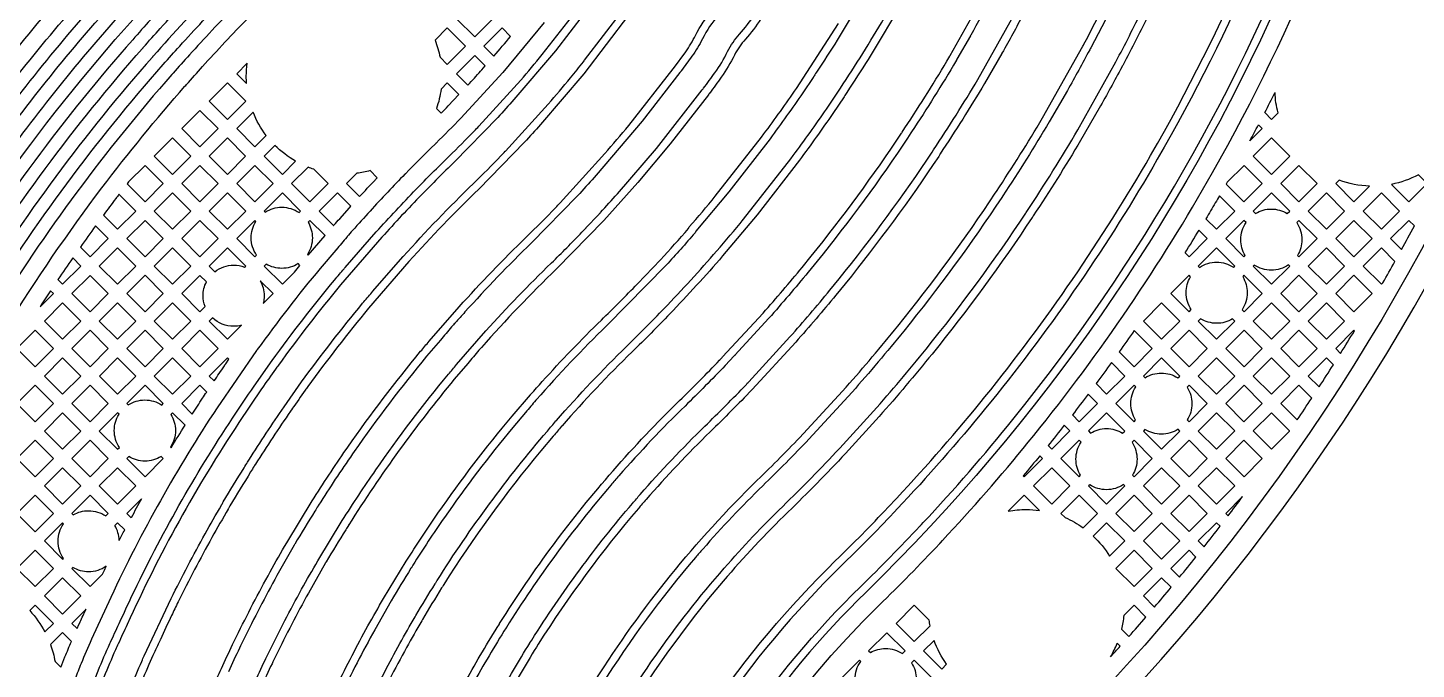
# Model space of a CAD drawing. Extents: x 726 to 3150, y -650 to 148.
# Drawn here: x 2604.21 to 2612.29, y -546.3 to -542.57 of the extents above; entities that cross this region are included whole.
import ezdxf

# ---------------------------------------------------------------- set-up
doc = ezdxf.new("R2010")
doc.units = 0
doc.layers.add('bak_bak_btr2-bcq2792', color=8, linetype='Continuous')
doc.layers.add('bak_outline', color=12, linetype='Continuous')

msp = doc.modelspace()

# ---------------------------------------------------------------- linework, layer by layer
at = {"layer": 'bak_bak_btr2-bcq2792'}
for p, q in [((2605.4909, -542.7759), (2605.4303, -542.8366)), ((2605.4303, -542.8366), (2605.4875, -542.8938)), ((2605.5258, -543.0606), (2605.4302, -543.1562)), ((2612.1438, -543.7957), (2612.2072, -543.8591)), ((2611.8241, -544.4349), (2611.8524, -544.4632)), ((2611.6642, -544.5948), (2611.7277, -544.6583)), ((2605.1104, -544.7547), (2605.1715, -544.8158)), ((2611.5043, -544.7547), (2611.6, -544.8503)), ((2605.045, -545.0088), (2605.0484, -545.0122)), ((2604.8762, -545.3086), (2604.7907, -545.3941)), ((2611.2829, -545.2958), (2611.1847, -545.3941)), ((2604.7907, -545.3941), (2604.8159, -545.4193)), ((2604.5534, -545.951), (2604.4711, -546.0333)), ((2604.4711, -546.0333), (2604.5012, -546.0634)), ((2609.4876, -546.1321), (2609.4263, -546.1933))]:
    msp.add_line(p, q, dxfattribs=at)
for points in [[(2598.0005, -555.3814), (2598.0005, -549.881, -0.196002), (2602.2464, -539.4663, 0.196006), (2603.017, -537.5762), (2603.017, -506.9827, -0.414216), (2603.8135, -506.1862), (2615.4135, -506.1862, -0.414216), (2616.21, -506.9827), (2616.21, -537.991, -0.202307), (2611.7084, -548.6611, 0.202311), (2611.1935, -549.8813), (2611.1935, -555.3811, 0.202315), (2611.7084, -556.6014, -0.202307), (2616.21, -567.2714), (2616.21, -588.8027, -0.414217), (2615.4135, -589.5993), (2603.8135, -589.5993, -0.414217), (2603.017, -588.8027), (2603.017, -567.6862, 0.196007), (2602.2464, -565.7962, -0.196002)], [(2606.5842, -542.6416, -0.04575), (2606.6136, -542.7412), (2606.655, -542.7827), (2606.7612, -542.6766), (2606.6552, -542.5706)], [(2606.8689, -542.6766), (2606.9267, -542.7343, 0.005072), (2607.0239, -542.6198), (2606.9748, -542.5707)], [(2606.7089, -542.8366), (2606.7756, -542.9032, 0.00373), (2606.8495, -542.8216, -0.024079), (2606.8529, -542.8181, -0.023419), (2606.8558, -542.8145), (2606.8765, -542.7919), (2606.815, -542.7305)], [(2606.5923, -543.0395), (2606.6197, -543.0669, 0.002039), (2606.6611, -543.0244), (2606.7231, -542.9585), (2606.655, -542.8905), (2606.6194, -542.9261, -0.051351)], [(2605.59, -543.3161), (2605.696, -543.4221), (2605.7726, -543.3455, -0.066735), (2605.6524, -543.2536)], [(2605.7499, -543.476), (2605.8558, -543.5819), (2605.9618, -543.4759), (2605.8783, -543.3924, -0.01547), (2605.8454, -543.3805)], [(2606.0696, -543.4759), (2606.1453, -543.5516, -0.00361), (2606.2351, -543.4552), (2606.2353, -543.455, -0.000629), (2606.2477, -543.4419), (2606.2059, -543.4002, -0.034133), (2606.1299, -543.4156)], [(2612.1483, -543.4802), (2612.2499, -543.5818), (2612.3558, -543.4759), (2612.305, -543.4251, -0.073373)], [(2604.6545, -543.6592), (2604.737, -543.7417), (2604.8428, -543.6358), (2604.7452, -543.5382, 0.000815), (2604.727, -543.5621), (2604.7268, -543.5624, 0.002961)], [(2605.59, -543.6358), (2605.596, -543.6417, -0.144318), (2605.6924, -543.6133, -0.151778), (2605.7931, -543.6446), (2605.8019, -543.6358), (2605.696, -543.5298)], [(2605.9097, -543.6358), (2605.9942, -543.7203, -0.012545), (2605.9957, -543.7185, -0.008458), (2606.0298, -543.6799), (2606.0859, -543.617), (2606.0862, -543.6167), (2606.094, -543.608), (2606.0157, -543.5298)], [(2611.3445, -543.6358), (2611.3579, -543.6492, -0.136214), (2611.4495, -543.6237, -0.138166), (2611.5423, -543.6499), (2611.5565, -543.6357), (2611.4505, -543.5297)], [(2604.5204, -543.8451), (2604.577, -543.9017), (2604.6831, -543.7956), (2604.6089, -543.7214, 0.00372)], [(2605.4302, -543.7956), (2605.5362, -543.9016), (2605.5459, -543.8919, -0.151777), (2605.5146, -543.7911, -0.142395), (2605.5423, -543.6958), (2605.5362, -543.6897)], [(2605.8417, -543.8876), (2605.8468, -543.8927), (2605.9446, -543.7785), (2605.8558, -543.6897), (2605.8452, -543.7003, -0.134899), (2605.8702, -543.7911, -0.144399)], [(2611.1847, -543.7956), (2611.2906, -543.9016), (2611.2979, -543.8943, -0.138186), (2611.2717, -543.8015, -0.150472), (2611.3025, -543.7015), (2611.2906, -543.6896)], [(2611.5973, -543.7027, -0.148525), (2611.6273, -543.8015, -0.136224), (2611.6019, -543.8932), (2611.6103, -543.9016), (2611.7163, -543.7956), (2611.6104, -543.6896)], [(2605.2703, -543.9555), (2605.3028, -543.988, -0.167762), (2605.4125, -543.9501, -0.091517), (2605.4759, -543.9618), (2605.4823, -543.9555), (2605.3764, -543.8495)], [(2611.0249, -543.9554), (2611.0326, -543.9631, -0.149154), (2611.1318, -543.9328, -0.147159), (2611.2299, -543.9623), (2611.2368, -543.9555), (2611.1308, -543.8495)], [(2611.984, -543.9555), (2612.0899, -544.0613), (2612.0984, -544.0528, 0.002889), (2612.1688, -543.9285), (2612.0899, -543.8496)], [(2604.3901, -544.0344), (2604.4172, -544.0615), (2604.5231, -543.9556), (2604.476, -543.9085, 0.003726)], [(2605.5901, -543.9555), (2605.6959, -544.0613), (2605.7665, -543.9908, -0.001418), (2605.7982, -543.9518), (2605.7876, -543.9412, -0.1423), (2605.6924, -543.9689, -0.134898), (2605.6015, -543.944)], [(2611.3445, -543.9555), (2611.4505, -544.0614), (2611.5564, -543.9555), (2611.5495, -543.9485, -0.150461), (2611.4495, -543.9793, -0.148507), (2611.3507, -543.9493)], [(2605.1106, -544.1153), (2605.2165, -544.2212), (2605.2464, -544.1914, -0.091515), (2605.2347, -544.1279, -0.118594), (2605.2541, -544.0471), (2605.2165, -544.0094)], [(2610.865, -544.1153), (2610.9709, -544.2213), (2610.9835, -544.2087, -0.147172), (2610.954, -544.1106, -0.137542), (2610.9799, -544.0182), (2610.971, -544.0093)], [(2611.2793, -544.2099), (2611.2907, -544.2212), (2611.3966, -544.1153), (2611.2906, -544.0093), (2611.283, -544.017, -0.139535), (2611.3096, -544.1106, -0.149148)], [(2611.0248, -544.2752), (2611.1308, -544.3811), (2611.2368, -544.2751), (2611.2242, -544.2625, -0.137539), (2611.1318, -544.2884, -0.139518), (2611.0382, -544.2618)], [(2610.5645, -544.4541), (2610.6513, -544.541), (2610.7573, -544.435), (2610.6519, -544.3296, -0.003367)], [(2605.2703, -544.5948), (2605.2988, -544.6233, -0.002896), (2605.3583, -544.5364, -0.01281), (2605.3597, -544.5344, -0.044037), (2605.3644, -544.5269, -0.01956), (2605.3665, -544.5237), (2605.3849, -544.4974), (2605.3763, -544.4888)], [(2610.4298, -544.6393), (2610.4914, -544.7009), (2610.5974, -544.5948), (2610.5195, -544.5169, -0.003356)], [(2610.7052, -544.5948), (2610.7151, -544.6048, -0.141248), (2610.8097, -544.5775, -0.144147), (2610.906, -544.6059), (2610.9171, -544.5948), (2610.8112, -544.4889)], [(2604.7908, -544.7547), (2604.799, -544.7629, -0.144943), (2604.8958, -544.7342, -0.146866), (2604.9937, -544.7636), (2605.0026, -544.7547), (2604.8967, -544.6488)], [(2610.292, -544.821), (2610.3316, -544.8606), (2610.4375, -544.7547), (2610.3837, -544.7009, -0.003342)], [(2610.5453, -544.7547), (2610.6512, -544.8607), (2610.6603, -544.8516, -0.144141), (2610.6319, -544.7553, -0.145458), (2610.6608, -544.6582), (2610.6513, -544.6487)], [(2610.9598, -544.6599, -0.142558), (2610.9875, -544.7553, -0.14124), (2610.9603, -544.8499), (2610.971, -544.8607), (2611.0769, -544.7547), (2610.971, -544.6487)], [(2604.6309, -544.9146), (2604.7369, -545.0205), (2604.7474, -545.0099, -0.14688), (2604.718, -544.912, -0.141772), (2604.7455, -544.8171), (2604.737, -544.8085)], [(2610.3855, -544.9145), (2610.3976, -544.9266, -0.138602), (2610.4907, -544.9003, -0.140192), (2610.5847, -544.9272), (2610.5973, -544.9146), (2610.4914, -544.8086)], [(2610.1508, -544.9996), (2610.1718, -545.0205), (2610.2778, -544.9145), (2610.2448, -544.8815, -0.003338)], [(2610.7051, -544.9146), (2610.8111, -545.0206), (2610.9171, -544.9146), (2610.9068, -544.9042, -0.145469), (2610.8097, -544.9331, -0.142567), (2610.7143, -544.9053)], [(2610.2256, -545.0744), (2610.3316, -545.1803), (2610.3398, -545.1721, -0.140182), (2610.3129, -545.0781, -0.148097), (2610.3428, -544.9795), (2610.3316, -544.9684)], [(2610.6392, -544.9804, -0.14652), (2610.6685, -545.0781, -0.138593), (2610.6422, -545.1712), (2610.6513, -545.1803), (2610.7572, -545.0744), (2610.6512, -544.9684)], [(2604.7908, -545.0744), (2604.8967, -545.1803), (2605.0027, -545.0743), (2604.9908, -545.0624, -0.14177), (2604.8958, -545.0898, -0.139815), (2604.8021, -545.0631)], [(2610.0065, -545.1748), (2610.012, -545.1803), (2610.1179, -545.0744), (2610.1025, -545.059, -0.003327)], [(2610.3854, -545.2342), (2610.4915, -545.3402), (2610.5975, -545.2342), (2610.5893, -545.2261, -0.1481), (2610.4907, -545.2559, -0.146519), (2610.393, -545.2267)], [(2604.471, -545.3941), (2604.479, -545.4021, -0.132945), (2604.5687, -545.3779, -0.150204), (2604.6685, -545.4085), (2604.683, -545.3941), (2604.577, -545.2882)], [(2610.2257, -545.394), (2610.2498, -545.4181, -0.052928), (2610.3544, -545.4773), (2610.4376, -545.3941), (2610.3316, -545.2881)], [(2604.3112, -545.5539), (2604.4172, -545.6599), (2604.4216, -545.6555, -0.150203), (2604.3909, -545.5557, -0.153691), (2604.4229, -545.4538), (2604.4172, -545.448)], [(2610.4136, -545.5259, -0.066421), (2610.5086, -545.6426), (2610.5973, -545.5539), (2610.4915, -545.448)], [(2611.0249, -545.5539), (2611.0587, -545.5876, 0.00305), (2611.1516, -545.4688), (2611.1308, -545.448)], [(2610.865, -545.7138), (2610.9158, -545.7646, 0.003047), (2611.0109, -545.6476), (2610.971, -545.6078)], [(2604.4711, -545.7138), (2604.5769, -545.8197), (2604.649, -545.7476, -0.001521), (2604.6711, -545.702), (2604.6705, -545.7014, -0.153618), (2604.5687, -545.7335, -0.136486), (2604.4769, -545.7079)], [(2610.7052, -545.8735), (2610.7701, -545.9384, 0.003038), (2610.867, -545.8235), (2610.8111, -545.7676)], [(2604.2256, -545.9593, -0.066966), (2604.3142, -546.0824), (2604.3633, -546.0333), (2604.2574, -545.9274)], [(2609.2666, -546.0335), (2609.3725, -546.1394), (2609.4645, -546.0474, -0.014884), (2609.4592, -546.0141), (2609.3726, -545.9275)], [(2610.5786, -546.0667), (2610.6214, -546.1095, 0.003038), (2610.7203, -545.9964), (2610.6513, -545.9274), (2610.5908, -545.9879, -0.03508)], [(2609.1068, -546.1933), (2609.1168, -546.2033, -0.131699), (2609.2057, -546.1795, -0.146259), (2609.3033, -546.2086), (2609.3186, -546.1933), (2609.2127, -546.0874)], [(2608.9469, -546.3532), (2609.0528, -546.4591), (2609.0571, -546.4548, -0.146257), (2609.0279, -546.3573, -0.154923), (2609.0605, -546.2547), (2609.0529, -546.2472)], [(2609.3565, -546.2631, -0.140451), (2609.3835, -546.3573, -0.131712), (2609.3597, -546.4462), (2609.3726, -546.4591), (2609.4785, -546.3532), (2609.3725, -546.2472)]]:
    msp.add_lwpolyline(points, format="xyb", close=True, dxfattribs=at)
for points in [[(2615.8427, -567.1464, 0.033094), (2615.7156, -565.2295, -0.14432), (2615.702, -565.1299, 0.021032), (2615.4817, -563.9282, -0.235174), (2615.4457, -563.7739, 0.030981), (2614.9206, -562.0535, -0.327235), (2614.8455, -561.8572, 0.032461), (2614.047, -560.1502, -0.402734), (2613.9265, -559.9352, 0.026194), (2613.1033, -558.656, -0.462809), (2612.9428, -558.4375, 0.021469), (2612.1531, -557.4724, -0.512225), (2611.9588, -557.259, 0.004676), (2611.7724, -557.0621), (2611.763, -557.0522, 0.007213), (2611.4676, -556.7553), (2611.4419, -556.7301, -0.047495), (2611.1901, -556.429, -0.458967), (2611.0521, -556.1974, -0.11836), (2610.8262, -555.2572), (2610.8262, -549.7573, -0.202298), (2611.4521, -548.274, 0.202302), (2615.8427, -537.8673), (2615.8427, -506.8558, -0.1755)], [(2615.7152, -506.9593), (2615.7152, -537.8668, -0.202308), (2611.3632, -548.1825, 0.202304), (2610.6987, -549.7571), (2610.6987, -555.2569, 0.118898), (2610.9405, -556.2592, 0.264777), (2611.0825, -556.4975, 0.049743), (2611.3632, -556.8315, -0.012228), (2611.8554, -557.3349, 0.308379), (2612.0678, -557.5683, -0.021115), (2612.8374, -558.5094, 0.268033), (2613.0033, -558.7352, -0.026221), (2613.8194, -560.005, 0.214143), (2613.9316, -560.2051, -0.03315), (2614.7383, -561.9336, 0.130853), (2614.7899, -562.0682, -0.090345), (2615.7152, -567.1469)], [(2613.8483, -509.4412), (2613.8483, -537.8671, -0.202318), (2610.0598, -546.8455, 0.20223), (2608.8318, -549.7566), (2608.8318, -555.2574, 0.202295), (2610.0606, -558.1693, -0.202293), (2613.8483, -567.1469)], [(2613.9758, -567.1469, 0.202298), (2610.1493, -558.0779, -0.202305), (2608.9593, -555.2572), (2608.9593, -549.7568, -0.202305), (2610.1493, -546.9361, 0.202298), (2613.9758, -537.8671), (2613.9758, -509.682, -0.126413)], [(2611.8111, -510.1323), (2611.8111, -537.8661, -0.007363), (2611.806, -538.1749), (2611.7971, -538.3975, -0.009104), (2611.7707, -538.7785), (2611.7691, -538.7976, -0.027064), (2611.6078, -539.9215, -0.034325), (2611.607, -539.9244, -0.017038), (2611.4428, -540.6203, -0.017173), (2611.2301, -541.3089), (2611.1948, -541.4085, -0.027873), (2610.7395, -542.4855, -0.008118), (2610.5848, -542.7889, 0.0064), (2610.5799, -542.7979, -0.006535), (2610.4481, -543.0381), (2610.34, -543.2247, -0.01235), (2610.0645, -543.6636, 0.002891), (2610.0583, -543.673, -0.023469), (2609.4757, -544.4669, -0.011333), (2609.1684, -544.8299), (2608.9717, -545.0458, -0.011348), (2608.638, -545.3855, 0.02257), (2608.2613, -545.7871, 0.175154), (2606.7946, -549.6681)], [(2607.5165, -546.3656, -0.059093), (2608.459, -545.2012, 0.009205), (2608.7242, -544.9336, -0.054205), (2608.7271, -544.9298), (2608.9765, -544.6588, 0.011316), (2609.276, -544.3054, 0.023429), (2609.8432, -543.5321), (2609.8499, -543.5218, 0.012355), (2610.1191, -543.0936), (2610.3532, -542.6769, -0.005214), (2610.3597, -542.6651, 0.035891), (2610.9528, -541.3221), (2610.9875, -541.2241, 0.034241), (2611.3551, -539.8725, -0.011972), (2611.3575, -539.8617, 0.02728), (2611.5148, -538.7564, 0.009128), (2611.5406, -538.3837), (2611.5492, -538.1666, 0.007354), (2611.5543, -537.8658), (2611.5568, -510.112, -0.19897)], [(2607.5175, -546.7805, -0.053241), (2608.2672, -545.7116, -0.020092), (2608.6068, -545.3531, 0.011279), (2608.9371, -545.0169, -0.033861), (2608.939, -545.0146), (2609.1348, -544.8001, 0.011337), (2609.4408, -544.4385, 0.023464), (2610.0208, -543.6482, -0.002781), (2610.0269, -543.6387, 0.013441), (2610.3245, -543.1624), (2610.5456, -542.7668, 0.008093), (2610.6991, -542.4657, 0.027871), (2611.1524, -541.3934), (2611.1875, -541.2941, 0.017176), (2611.3994, -540.6084, 0.0171), (2611.5634, -539.9129, -0.034073), (2611.5642, -539.9101, 0.027), (2611.7243, -538.7936), (2611.7258, -538.7746, 0.009105), (2611.7522, -538.3952), (2611.7611, -538.1735, 0.007363), (2611.7661, -537.866), (2611.7661, -510.1323, -0.198595)], [(2611.6018, -510.112), (2611.5993, -537.8659, -0.007354), (2611.5942, -538.168), (2611.5856, -538.3864, -0.009119), (2611.5596, -538.7603), (2611.5578, -538.7799, -0.026813), (2611.4015, -539.8709, -0.015449), (2611.4012, -539.8721, 0.012754), (2611.3992, -539.8814, -0.034239), (2611.03, -541.2389), (2610.9951, -541.3372, -0.035908), (2610.3991, -542.6867, 0.005344), (2610.3929, -542.6981, -0.006547), (2610.2634, -542.9338), (2610.1577, -543.1166, -0.012354), (2609.8875, -543.5467), (2609.8808, -543.557, -0.023435), (2609.3108, -544.3338, -0.011312), (2609.0102, -544.6887), (2608.7597, -544.9616, -0.009311), (2608.4903, -545.2335, 0.02009), (2608.1416, -545.6018, 0.003802), (2608.1003, -545.6494, 0.036457), (2607.5546, -546.3896, 0.060186)], [(2612.2066, -567.1474, 0.202305), (2608.9144, -559.3454, -0.20227), (2607.1901, -555.2577), (2607.1901, -549.7561, -0.202271), (2608.9144, -545.6686, 0.00997), (2609.2194, -545.3596), (2609.2712, -545.3044, 0.01792), (2609.7836, -544.7158, 0.039144), (2610.7474, -543.3119, 0.118808), (2612.1924, -538.4164, 0.0126), (2612.2068, -537.8678), (2612.2068, -510.163, -0.359384)], [(2612.2518, -510.163), (2612.2518, -537.8679, -0.012599), (2612.2373, -538.4186, -0.118807), (2610.7864, -543.3344, -0.039149), (2609.8184, -544.7442, -0.017915), (2609.3041, -545.3351), (2609.252, -545.3905, -0.009972), (2608.9458, -545.7008, 0.202267), (2607.2351, -549.7561), (2607.2351, -555.2577, 0.202281), (2608.946, -559.3134, -0.009045), (2609.2244, -559.5941, -0.033479), (2610.1616, -560.7176, -0.158409), (2612.2516, -567.1474)], [(2612.4159, -567.1474, 0.202305), (2609.0607, -559.1953, -0.202285), (2607.3994, -555.2574), (2607.3994, -549.7563, -0.202284), (2609.0607, -545.8187, 0.011048), (2609.4042, -545.4688, -0.043773), (2609.4071, -545.4662, -0.031626), (2609.4089, -545.4641, 0.011332), (2609.4145, -545.4581), (2609.4242, -545.4476, 0.017931), (2609.9466, -544.8471, 0.159449), (2612.4032, -538.3936), (2612.407, -538.3096, 0.009958), (2612.4161, -537.8678), (2612.4161, -510.1684, -0.358834)], [(2612.4611, -510.1684), (2612.4611, -537.8679, -0.009958), (2612.452, -538.3115, -0.191949), (2609.0919, -545.8511, 0.202271), (2607.4444, -549.7563), (2607.4444, -555.2574, 0.202287), (2609.0921, -559.1631, -0.00905), (2609.3758, -559.4496, -0.031945), (2610.2908, -560.5393, -0.159979), (2612.4609, -567.1474)], [(2603.0263, -546.6293), (2603.1376, -546.2974, -0.005497), (2603.2161, -546.0837, -0.00634), (2603.3124, -545.8394, -0.01078), (2603.4903, -545.4293, -0.042834), (2603.4945, -545.4218, -0.011529), (2603.4954, -545.4199, -0.028586), (2604.0516, -544.3736), (2604.0918, -544.3099, -0.023656), (2604.6461, -543.5008, -0.018406), (2605.1291, -542.9098, 0.007195), (2605.1373, -542.9004, -0.0034), (2605.2306, -542.7956, -0.009294), (2605.4948, -542.5151, 0.060389), (2606.5544, -541.1308, -0.016896), (2606.5562, -541.128, -0.01349), (2606.5574, -541.1258), (2606.6134, -541.0287, 0.015463), (2606.8226, -540.6323, 0.100529), (2607.5489, -537.8391, 0.014684), (2607.5588, -537.4639), (2607.5568, -510.396)], [(2602.7747, -546.3346, -0.002847), (2602.826, -546.187, -0.022916), (2603.1955, -545.2788, -0.028565), (2603.7698, -544.2003), (2603.8109, -544.1345, -0.042094), (2604.8822, -542.6895, -0.020541), (2604.8843, -542.6873, -0.027207), (2604.8868, -542.6841, -0.003478), (2604.9856, -542.5736, -0.009302), (2605.2583, -542.2838, 0.064467), (2606.3257, -540.8655, 0.116184), (2607.2187, -537.8209, 0.014721), (2607.2283, -537.4642), (2607.2283, -510.4884, 0.051196)], [(2607.3045, -510.4884), (2607.3045, -537.4797, -0.014083), (2607.2948, -537.8252, -0.181943), (2605.3127, -542.3372, 0.012759), (2604.944, -542.7345, -0.020529), (2604.9419, -542.7367, -0.027072), (2604.9394, -542.7398, 0.042094), (2603.8757, -544.1746), (2603.8348, -544.2401, 0.051513), (2602.8977, -546.2128, 0.002846), (2602.8467, -546.3594, 0.003436)], [(2602.8505, -546.5939), (2602.9697, -546.2381, -0.022876), (2603.3332, -545.3444, -0.033924), (2603.3356, -545.3399, -0.028468), (2603.8997, -544.2803), (2603.9405, -544.2151, -0.042319), (2605.0029, -542.7835, -0.003424), (2605.0985, -542.6761, -0.009301), (2605.3674, -542.3906, 0.060421), (2606.4014, -541.0395), (2606.4583, -540.9407, 0.015462), (2606.6625, -540.5542, 0.100549), (2607.3711, -537.829, 0.014695), (2607.3807, -537.464), (2607.3807, -510.4885, 0.051225)], [(2607.4569, -510.4885), (2607.4569, -537.4836, -0.013918), (2607.4472, -537.8336, -0.181945), (2605.4219, -542.4439, 0.009302), (2605.1549, -542.7274, 0.003415), (2605.0602, -542.8337, -0.007873), (2605.0532, -542.8415, 0.042075), (2604.0053, -544.2552), (2603.9648, -544.3199, 0.02859), (2603.4026, -545.3765, -0.033782), (2603.4002, -545.381, 0.02276), (2603.0414, -546.2639, 0.00283), (2602.9914, -546.4081, 0.003436)], [(2602.5836, -546.4268, -0.115851), (2605.1491, -542.1771, 0.064477), (2606.1933, -540.7899, 0.128813), (2607.0759, -537.4758), (2607.0759, -510.5524, 0.153996)], [(2607.1521, -510.5524), (2607.1521, -537.4758, -0.014254), (2607.1424, -537.8168, -0.181951), (2605.2035, -542.2305, 0.009305), (2604.9289, -542.5226, 0.003637), (2604.8249, -542.639, 0.042088), (2603.7459, -544.0941), (2603.7049, -544.1605, 0.058609), (2602.6561, -546.4502)], [(2612.5687, -567.1474, 0.159973), (2610.3779, -560.4755, 0.033004), (2609.4212, -559.3408, 0.006978), (2609.2004, -559.1179, -0.016435), (2609.1982, -559.1156, -0.011148), (2609.1967, -559.1142, -0.20427), (2607.5522, -555.2574), (2607.5522, -549.7563, -0.202302), (2609.1677, -545.9279, 0.011131), (2609.5187, -545.5707, -0.020546), (2609.5216, -545.5678, -0.025482), (2609.5249, -545.564), (2609.5361, -545.5522, 0.016881), (2610.0358, -544.98), (2610.0672, -544.9414, 0.041159), (2611.1077, -543.412, 0.1296), (2612.5692, -537.863), (2612.5692, -510.7682, -0.191832)], [(2602.4382, -546.3801, -0.013503), (2602.6361, -545.8197, -0.002813), (2602.6439, -545.7995, -0.015858), (2602.9159, -545.1567, -0.021643), (2602.9173, -545.1538, -0.010515), (2603.1196, -544.7377, -0.018136), (2603.5097, -544.0413, -0.017221), (2603.9258, -543.4078, -0.026656), (2604.6534, -542.4878, -0.003631), (2604.7594, -542.3691, -0.009312), (2605.0399, -542.0704, 0.060389), (2606.0067, -540.8077), (2606.0606, -540.7146, 0.129218), (2606.9235, -537.4647), (2606.9235, -510.8522, 0.198756)], [(2606.9997, -510.8522), (2606.9997, -537.4719, -0.014443), (2606.99, -537.8086, -0.181952), (2605.0943, -542.1238, 0.009313), (2604.8157, -542.4204, 0.00363), (2604.7104, -542.5383, 0.027693), (2603.9618, -543.4889, 0.014371), (2603.6162, -544.0134), (2603.5748, -544.0809, 0.018141), (2603.1873, -544.7727, 0.010491), (2602.9868, -545.185, -0.021899), (2602.9854, -545.1879, 0.029872), (2602.5107, -546.4035, -0.024884)], [(2606.6693, -510.9151), (2606.6693, -537.4645, -0.013224), (2606.6614, -537.7553, -0.01062), (2606.6426, -538.0246, -0.023533), (2606.5606, -538.6171, -0.148128), (2604.8575, -541.8927, 0.012917), (2604.4625, -542.3197, 0.026571), (2603.7203, -543.2577, 0.003501), (2603.6909, -543.2994, 0.010355), (2603.431, -543.6865, 0.003121), (2603.3848, -543.7594, 0.022047), (2602.893, -544.6217, 0.01044), (2602.6873, -545.0444, 0.021109), (2602.6825, -545.055, 0.015702), (2602.4071, -545.7063, 0.002674), (2602.3985, -545.7279), (2602.3983, -545.7289, 0.003262), (2602.3469, -545.8658, 0.010191), (2602.1968, -546.2994, 0.00754), (2602.1928, -546.3118)], [(2602.2936, -546.3314, -0.010211), (2602.4426, -545.9009, -0.003269), (2602.4936, -545.765, -0.002727), (2602.502, -545.744, -0.015812), (2602.7768, -545.0942, -0.035272), (2602.7788, -545.0893, -0.003375), (2602.7805, -545.0859, -0.010411), (2602.9839, -544.6683, -0.018146), (2603.3794, -543.9618), (2603.517, -543.7413, -0.010357), (2603.7746, -543.3576, -0.003532), (2603.8035, -543.3167, -0.026579), (2604.5391, -542.3869, -0.003629), (2604.6465, -542.2665, -0.009303), (2604.9306, -541.9639, 0.022082), (2605.3103, -541.5392, 0.125692), (2606.6608, -538.6357, 0.02354), (2606.7441, -538.0335, 0.009236), (2606.7615, -537.7957), (2606.7711, -537.4645), (2606.7711, -510.9151, 0.198834)], [(2606.8473, -510.9151), (2606.8468, -537.5366, -0.010052), (2606.8394, -537.7647), (2606.82, -538.0407, -0.023531), (2606.7357, -538.6498, -0.148135), (2604.9849, -542.0173, 0.009302), (2604.7029, -542.3178, 0.003628), (2604.5962, -542.4373, 0.027704), (2603.8369, -543.4015, 0.010363), (2603.5809, -543.7828, 0.00312), (2603.5359, -543.8538), (2603.4445, -544.0014, 0.018147), (2603.0516, -544.7032, 0.010425), (2602.8494, -545.1185, -0.02041), (2602.8481, -545.1212, -0.026554), (2602.8466, -545.1248, 0.015869), (2602.5726, -545.7725, 0.002743), (2602.5645, -545.7929, 0.00326), (2602.514, -545.9275, 0.010443), (2602.3628, -546.3649)], [(2609.1296, -542.2972), (2608.9245, -542.6411, -0.006219), (2608.8032, -542.8283, 0.010231), (2608.7851, -542.8572, -0.017927), (2608.7843, -542.8585), (2608.7236, -542.9479, -0.009126), (2608.5332, -543.2146), (2608.2935, -543.5234), (2608.1018, -543.7523, -0.118673), (2608.097, -543.7616, -0.007695), (2607.9288, -543.9502), (2607.583, -544.3019, 0.019488), (2607.1746, -544.7323, -0.053851), (2607.1711, -544.7355, 0.004272), (2607.1107, -544.8066), (2607.0358, -544.895, 0.021587), (2606.6382, -545.4182, 0.010927), (2606.4547, -545.6956, 0.006584), (2606.4464, -545.7094, -0.037005), (2606.4446, -545.7121, -0.015693), (2606.444, -545.7132, 0.007261), (2606.329, -545.9018), (2606.2333, -546.07, 0.014323), (2606.0332, -546.4574, 0.00484)], [(2606.7652, -546.3644, -0.013567), (2606.9583, -546.0371, -0.038661), (2606.9599, -546.0341, -0.039566), (2607.6205, -545.1454, -0.020073), (2608.0071, -544.7371, 0.00861), (2608.2398, -544.503, -0.028984), (2608.2416, -544.5013, -0.025454), (2608.243, -544.4996, -0.008031), (2608.2573, -544.4839), (2608.4927, -544.2286, 0.009119), (2608.7199, -543.9628), (2608.7722, -543.8986, 0.023171), (2609.2984, -543.1827, -0.066493), (2609.301, -543.1774, 0.012742), (2609.5618, -542.7642), (2609.5788, -542.7351, -0.055518), (2609.5808, -542.7306), (2609.79, -542.3574, 0.007903)], [(2604.5532, -546.4913, -0.014635), (2604.6838, -546.1688, -0.008724), (2604.7002, -546.1329, -0.005205), (2604.7523, -546.0211, -0.004426), (2604.8189, -545.8777, -0.035582), (2605.4061, -544.8397, -0.006263), (2605.5315, -544.654), (2605.6366, -544.505, -0.016546), (2605.9997, -544.0366, -0.00386), (2606.0554, -543.9706, -0.003447), (2606.0609, -543.9641), (2606.2419, -543.7569, -0.009503), (2606.4744, -543.5084, -0.007453), (2606.6633, -543.32, -0.03298), (2606.6652, -543.3179, 0.006869), (2606.8127, -543.1691, -0.003649), (2606.8387, -543.1419), (2607.0831, -542.8744, 0.006361), (2607.2081, -542.726), (2607.4426, -542.4265, -0.010195)], [(2607.5357, -542.3767), (2607.2846, -542.7038), (2607.0427, -542.9874, -0.004571), (2606.9487, -543.0911), (2606.6956, -543.3514, 0.007495), (2606.5066, -543.5398, 0.0095), (2606.2753, -543.787), (2606.0341, -544.0655, 0.016553), (2605.6727, -544.5319, 0.003369), (2605.6563, -544.5543, 0.003893), (2605.5768, -544.6673, -0.023662), (2605.5755, -544.6689, -0.017866), (2605.5748, -544.6701), (2605.4435, -544.8647, 0.040319), (2604.7929, -546.0403, 0.005245), (2604.7409, -546.1521, 0.008806), (2604.7249, -546.187, 0.014668), (2604.5951, -546.5078, 0.010857)], [(2609.3156, -542.3988), (2609.1039, -542.7538, -0.006204), (2608.9802, -542.9452, 0.01193), (2608.9645, -542.9704, -0.018728), (2608.9637, -542.9717), (2608.8984, -543.0678, -0.009107), (2608.7039, -543.3402), (2608.4581, -543.657), (2608.257, -543.8967, -0.013528), (2607.9499, -544.2337, -0.00845), (2607.7308, -544.4538, 0.020046), (2607.323, -544.8847, -0.040039), (2607.3205, -544.8871, 0.003551), (2607.2723, -544.9437), (2607.1991, -545.0303, 0.032465), (2606.6348, -545.8072, 0.009297), (2606.6272, -545.8204, -0.025019), (2606.6261, -545.8222, 0.004312), (2606.6224, -545.8276, 0.007243), (2606.5112, -546.0106, 0.002969), (2606.5065, -546.0185, 0.00601), (2606.4186, -546.1728, 0.014297), (2606.2244, -546.5488, 0.004922)], [(2609.8209, -542.3946, -0.006486), (2609.7008, -542.6135, -0.03224), (2609.6992, -542.6158), (2609.6198, -542.7531, -0.054393), (2609.6178, -542.7575), (2609.6005, -542.7871, -0.012704), (2609.3393, -543.2011, -0.066114), (2609.3367, -543.2064, -0.02321), (2608.8071, -543.9269), (2608.7546, -543.9915, -0.00912), (2608.5263, -544.2584), (2608.3292, -544.4736, -0.043529), (2608.3264, -544.4762, -0.029867), (2608.3247, -544.4781), (2608.2722, -544.5342, -0.008612), (2608.0385, -544.7695, 0.020078), (2607.6542, -545.1753, 0.003707), (2607.6078, -545.229, 0.036937), (2606.999, -546.0565, -0.036894), (2606.9974, -546.0594, 0.013643), (2606.8044, -546.3864, 0.073236)], [(2604.7511, -546.5669, -0.014726), (2604.878, -546.2541, -0.009383), (2604.8922, -546.2225), (2605.0491, -545.8886, -0.012127), (2605.2466, -545.5123, -0.005488), (2605.3416, -545.3459, -0.020203), (2605.3423, -545.3444, -0.011223), (2605.3523, -545.3266, -0.006629), (2605.473, -545.1289, -0.005695), (2605.4935, -545.095, -0.006908), (2605.5003, -545.0847, -0.021003), (2605.5014, -545.0833, -0.010617), (2605.7064, -544.7737), (2605.808, -544.6296, -0.016558), (2606.163, -544.172, -0.00387), (2606.2165, -544.1082, -0.030882), (2606.2184, -544.1063, -0.031702), (2606.2201, -544.1041), (2606.3991, -543.899, -0.016807), (2606.807, -543.4758, -0.029062), (2606.8089, -543.4741, 0.00716), (2606.967, -543.3147, -0.003976), (2606.9928, -543.2872, -0.014533), (2606.9936, -543.2864), (2607.2424, -543.014, 0.006415), (2607.3722, -542.8604, 0.006104), (2607.4474, -542.767, -0.002806), (2607.4546, -542.758), (2607.6739, -542.4705, 0.037109)], [(2607.7105, -542.4968), (2607.4494, -542.8369), (2607.197, -543.1329, -0.004386), (2607.1043, -543.235), (2606.8382, -543.5082, 0.016802), (2606.4325, -543.9291), (2606.1975, -544.2008, 0.016563), (2605.8443, -544.6562, 0.003552), (2605.8289, -544.6776, 0.003787), (2605.7532, -544.7847, -0.024303), (2605.7521, -544.7865), (2605.7434, -544.7994, 0.010605), (2605.5397, -545.1069, -0.029755), (2605.5382, -545.109, -0.016934), (2605.5374, -545.1102, 0.006865), (2605.5313, -545.1194, 0.005736), (2605.5112, -545.1527, 0.006641), (2605.3909, -545.3497, 0.011442), (2605.3818, -545.3661, -0.029826), (2605.3806, -545.3684, 0.005502), (2605.2858, -545.5343, 0.012129), (2605.0894, -545.9087, 0.002739), (2605.051, -545.9881, 0.004433), (2604.9862, -546.1276, -0.027149), (2604.9851, -546.1296, -0.026942), (2604.9842, -546.1318, 0.004298), (2604.943, -546.2198), (2604.9192, -546.2721, 0.014761), (2604.7931, -546.5832, 0.01092)], [(2605.2869, -546.4134, -0.006119), (2605.3413, -546.2962, -0.004638), (2605.4063, -546.157, -0.003174), (2605.4296, -546.1096, -0.012759), (2605.625, -545.7334, -0.005853), (2605.721, -545.5646), (2605.8689, -545.3214, -0.010806), (2606.0671, -545.0221), (2606.0765, -545.0084, -0.021073), (2606.5004, -544.4512, -0.003902), (2606.55, -544.3922), (2606.7248, -544.1922, -0.016896), (2607.1143, -543.788, 0.007359), (2607.2861, -543.6152, -0.004799), (2607.3116, -543.5879), (2607.5728, -543.3017, 0.006479), (2607.7111, -543.1378), (2607.9696, -542.8078, -0.031036), (2607.971, -542.8056), (2608.0424, -542.7087, 0.039215), (2608.0993, -542.6141, -0.06554), (2608.1999, -542.4665, 0.037419)], [(2608.2334, -542.4965, 0.065565), (2608.1394, -542.6345, -0.039177), (2608.0789, -542.735, -0.003211), (2608.0162, -542.8208, -0.014096), (2608.0155, -542.8217, 0.004804), (2608.0084, -542.8307), (2607.7892, -543.1132), (2607.5224, -543.4265, -0.004317), (2607.426, -543.5326, 0.008623), (2607.4117, -543.5485, -0.019375), (2607.4106, -543.5497), (2607.1452, -543.8207, 0.016883), (2606.7581, -544.2225, 0.002607), (2606.7014, -544.2861, -0.013141), (2606.7007, -544.2868, 0.011992), (2606.6807, -544.309, 0.004129), (2606.6155, -544.3859), (2606.5349, -544.4801, 0.021068), (2606.1134, -545.0341), (2606.1041, -545.0478, 0.010806), (2605.907, -545.3454, -0.042658), (2605.9047, -545.3484, -0.028687), (2605.9035, -545.3506, 0.006853), (2605.8856, -545.3803, 0.006829), (2605.7681, -545.5726, 0.003058), (2605.7649, -545.5786, -0.0132), (2605.7644, -545.5794), (2605.6643, -545.7552, 0.012767), (2605.4699, -546.1296, 0.003187), (2605.4467, -546.1767, 0.004649), (2605.3819, -546.3155, 0.006131)], [(2605.531, -546.3848, -0.004676), (2605.595, -546.2481, -0.003219), (2605.6173, -546.2023, -0.012785), (2605.8081, -545.8348, -0.005869), (2605.902, -545.6699), (2606.0442, -545.436, -0.010933), (2606.2396, -545.1407, -0.021551), (2606.6616, -544.5849, -0.003875), (2606.7088, -544.5288), (2606.8803, -544.3323, -0.016877), (2607.2596, -543.9388, -0.030014), (2607.2616, -543.9371, 0.007403), (2607.4387, -543.7587, -0.00518), (2607.4632, -543.7323, -0.013359), (2607.4638, -543.7316), (2607.5351, -543.6577, -0.024138), (2607.5364, -543.6561, -0.00866), (2607.5468, -543.6443, 0.004304), (2607.6447, -543.5363), (2607.8729, -543.2708), (2608.1389, -542.9311, -0.048967), (2608.1413, -542.9275, -0.004423), (2608.1462, -542.9217, 0.003331), (2608.2125, -542.8309, 0.039252), (2608.2865, -542.708, -0.065222), (2608.3561, -542.6062, 0.037494), (2608.4424, -542.4936, 0.00389)], [(2608.48, -542.5183, -0.037526), (2608.3895, -542.6363, 0.065202), (2608.3266, -542.7285, -0.039218), (2608.249, -542.8572, -0.00335), (2608.1819, -542.949, -0.020016), (2608.1808, -542.9504, 0.005062), (2608.1758, -542.9564, -0.031186), (2608.1743, -542.9588), (2607.9519, -543.2455), (2607.7649, -543.4686), (2607.5653, -543.691), (2607.291, -543.9711, 0.019614), (2606.8551, -544.4283, 0.013902), (2606.8395, -544.4453, 0.004246), (2606.775, -544.5219, -0.012557), (2606.7745, -544.5226), (2606.6962, -544.6137, 0.032481), (2606.0823, -545.46, -0.032661), (2606.0806, -545.4623, -0.018912), (2606.0798, -545.4636, 0.006917), (2606.0647, -545.4886, 0.006834), (2605.9503, -545.6763, -0.025712), (2605.949, -545.6782, -0.040712), (2605.9475, -545.6814), (2605.8473, -545.8569, 0.012783), (2605.6577, -546.2223, 0.003231), (2605.6355, -546.2677, 0.004694), (2605.5716, -546.4042, 0.006233)], [(2606.2033, -546.4891, -0.01281), (2606.3793, -546.1508, -0.006008), (2606.4677, -545.9956, -0.002908), (2606.4726, -545.9874, -0.007255), (2606.5848, -545.803, -0.003923), (2606.5884, -545.7976, -0.009167), (2606.5968, -545.7832, -0.036284), (2607.2378, -544.9147, -0.003646), (2607.2878, -544.8562, -0.042037), (2607.2904, -544.8535, -0.019986), (2607.6996, -544.4214, 0.008446), (2607.9175, -544.2025, 0.013535), (2608.2231, -543.8672, 0.006543), (2608.3776, -543.6847, -0.022296), (2608.3788, -543.6832), (2608.6535, -543.3327), (2608.6677, -543.3134, 0.009108), (2608.8613, -543.0423), (2608.9427, -542.9203, 0.013098), (2609.1973, -542.5142, -0.007566)], [(2606.9484, -546.4655, -0.013536), (2607.1353, -546.1487, -0.018985), (2607.1362, -546.1474), (2607.1469, -546.1303, -0.036365), (2607.7331, -545.3356, -0.003733), (2607.7781, -545.2832, -0.020069), (2608.1532, -544.8872, 0.008771), (2608.3954, -544.6436, -0.004857), (2608.4008, -544.6371, -0.006832), (2608.4091, -544.6281), (2608.6491, -544.3678, 0.009122), (2608.8813, -544.0961), (2608.9352, -544.0299, 0.023347), (2609.4767, -543.2926), (2609.4841, -543.2803, 0.012348), (2609.7419, -542.8708, -0.017301), (2609.7426, -542.8696), (2609.9743, -542.4566, 0.007933)], [(2610.0061, -542.4926, -0.006516), (2609.8826, -542.7171, -0.014631), (2609.8821, -542.7181, -0.012458), (2609.8817, -542.7188), (2609.7803, -542.8943, -0.012288), (2609.5227, -543.3037, -0.044944), (2609.5208, -543.3072), (2609.5143, -543.3174, -0.023351), (2608.9702, -544.0582), (2608.916, -544.1247, -0.009122), (2608.6828, -544.3976), (2608.4284, -544.6741, -0.008795), (2608.1845, -544.9196, 0.020066), (2607.812, -545.3129, 0.003743), (2607.7673, -545.3649, 0.036363), (2607.1849, -546.1543), (2607.1735, -546.1726, 0.013545), (2606.9877, -546.4875, 0.077491)], [(2607.2196, -542.5391), (2606.979, -542.8288), (2606.7343, -543.0949, -0.006789), (2606.5906, -543.2399, -0.015198), (2606.5884, -543.2418, -0.031075), (2606.5842, -543.2464, 0.006722), (2606.4117, -543.4182, -0.021425), (2606.4086, -543.4211, 0.003987), (2606.3089, -543.525, 0.008351), (2606.1048, -543.7484, 0.008343), (2606.0734, -543.7839, -0.019871), (2606.0709, -543.787, 0.003531), (2606.0079, -543.8611, -0.010386), (2606.0067, -543.8625), (2605.9157, -543.969, 0.016469), (2605.5499, -544.4409, -0.02614), (2605.5466, -544.445, -0.008605), (2605.5458, -544.4461), (2605.3161, -544.7803, 0.037224), (2604.6975, -545.8822), (2604.5846, -546.1261, 0.006333), (2604.5248, -546.2669, 0.004005), (2604.4892, -546.3565, 0.004295)], [(2606.013, -546.3959, -0.012806), (2606.194, -546.048, -0.006004), (2606.2848, -545.8885), (2606.4166, -545.6717, -0.010934), (2606.6013, -545.3925, -0.023166), (2607.0322, -544.829), (2607.1387, -544.7042, -0.056236), (2607.1423, -544.7009, -0.003241), (2607.2078, -544.6272, -0.016203), (2607.5517, -544.2695, 0.00835), (2607.7623, -544.0582), (2607.8963, -543.9191, 0.007455), (2608.0584, -543.7375, -0.119439), (2608.0632, -543.7281, 0.00655), (2608.2142, -543.5496), (2608.4832, -543.2066), (2608.4975, -543.1872, 0.009105), (2608.6865, -542.9224), (2608.9311, -542.545, 0.004291)], [(2605.4875, -542.8938, -0.018719), (2605.4859, -542.8513, -0.033254), (2605.4909, -542.7759)], [(2611.4115, -543.0632), (2611.4507, -543.1023), (2611.4888, -543.0642, -0.052781), (2611.4711, -542.9457)], [(2605.4302, -543.1562), (2605.5361, -543.2622), (2605.6022, -543.1961, -0.068658), (2605.5258, -543.0606)], [(2612.0216, -543.4903, -0.079937), (2611.8441, -543.4559), (2611.8241, -543.4759)], [(2611.1476, -543.5466, -0.000892), (2611.1238, -543.5878), (2611.1236, -543.5881, -0.002379), (2611.0693, -543.6803)], [(2612.2072, -543.8591, 0.003164), (2612.2818, -543.7215), (2612.2499, -543.6896), (2612.1438, -543.7957)], [(2605.5672, -544.0404, -0.129397), (2605.5903, -544.1279, -0.063916), (2605.5845, -544.1728)], [(2605.4573, -544.3, -0.063933), (2605.4125, -544.3057, -0.193655), (2605.2893, -544.2562), (2605.2704, -544.2751)], [(2611.8524, -544.4632, 0.00311), (2611.9332, -544.3323), (2611.93, -544.329), (2611.8241, -544.4349)], [(2611.7277, -544.6583, 0.003101), (2611.8107, -544.5293), (2611.7702, -544.4888), (2611.6642, -544.5948)], [(2605.1715, -544.8158, -0.003206), (2605.2315, -544.7242), (2605.2316, -544.724, -0.001241), (2605.2555, -544.6878), (2605.2164, -544.6487), (2605.1104, -544.7547)], [(2611.6, -544.8503, 0.003089), (2611.685, -544.7233), (2611.6103, -544.6487), (2611.5043, -544.7547)], [(2605.0484, -545.0122, -0.004487), (2605.1295, -544.8815), (2605.0565, -544.8086), (2605.0469, -544.8182, -0.139839), (2605.0736, -544.912, -0.144933), (2605.045, -545.0088)], [(2611.1847, -545.3941), (2611.1984, -545.4079, 0.00284), (2611.2829, -545.2958)], [(2609.9192, -545.3809, -0.046186), (2610.0236, -545.3712, -0.033883), (2610.1004, -545.3765)], [(2604.7464, -545.5517, -0.002065), (2604.7786, -545.4897), (2604.7368, -545.448), (2604.721, -545.4639)], [(2604.5012, -546.0634, -0.004076), (2604.5102, -546.044), (2604.5185, -546.0256), (2604.5187, -546.0252, -0.003357), (2604.5534, -545.951)], [(2604.4067, -546.2887, -0.002664), (2604.4307, -546.2287), (2604.4309, -546.2283, -0.003979), (2604.4685, -546.1385), (2604.4172, -546.0872), (2604.3474, -546.157)], [(2604.3474, -546.157, -0.04472), (2604.3732, -546.2553), (2604.4067, -546.2887)], [(2609.4263, -546.1933), (2609.5324, -546.2993), (2609.5604, -546.2713, -0.069352), (2609.4876, -546.1321)], [(2610.5144, -546.2288, 0.001718), (2610.5706, -546.1665), (2610.5532, -546.1491)]]:
    msp.add_lwpolyline(points, format="xyb", dxfattribs=at)
for points in [[(2606.709, -542.5167), (2606.815, -542.6227), (2606.9209, -542.5168), (2606.815, -542.4108)], [(2605.2704, -542.9965), (2605.3763, -543.1024), (2605.4823, -542.9963), (2605.3764, -542.8904)], [(2605.1106, -543.1562), (2605.2165, -543.2622), (2605.3224, -543.1562), (2605.2165, -543.0503)], [(2604.9507, -543.3161), (2605.0566, -543.422), (2605.1626, -543.316), (2605.0567, -543.2101)], [(2605.2704, -543.316), (2605.3763, -543.422), (2605.4822, -543.3161), (2605.3763, -543.2101)], [(2611.3447, -543.3161), (2611.4505, -543.422), (2611.5565, -543.316), (2611.4507, -543.2101)], [(2604.7921, -543.4772), (2604.8967, -543.5819), (2605.0027, -543.4759), (2604.8969, -543.37), (2604.8004, -543.4665)], [(2605.1105, -543.4759), (2605.2165, -543.5819), (2605.3224, -543.4759), (2605.2165, -543.3699)], [(2605.4302, -543.4759), (2605.5362, -543.5819), (2605.6421, -543.476), (2605.5361, -543.37)], [(2611.1869, -543.4782), (2611.2906, -543.5819), (2611.3966, -543.4759), (2611.2908, -543.37), (2611.1925, -543.4683)], [(2611.5044, -543.4759), (2611.6104, -543.5818), (2611.7163, -543.4759), (2611.6104, -543.3699)], [(2604.9506, -543.6358), (2605.0566, -543.7418), (2605.1626, -543.6358), (2605.0566, -543.5298)], [(2605.2704, -543.6358), (2605.3764, -543.7418), (2605.4823, -543.6358), (2605.3763, -543.5298)], [(2611.6643, -543.6357), (2611.7702, -543.7417), (2611.8762, -543.6357), (2611.7702, -543.5298)], [(2611.9839, -543.6358), (2612.0899, -543.7418), (2612.196, -543.6357), (2612.09, -543.5297)], [(2604.7908, -543.7956), (2604.8968, -543.9015), (2605.0027, -543.7957), (2604.8967, -543.6897)], [(2605.1105, -543.7957), (2605.2165, -543.9016), (2605.3225, -543.7956), (2605.2165, -543.6896)], [(2611.8241, -543.7956), (2611.9301, -543.9016), (2612.036, -543.7957), (2611.93, -543.6896)], [(2604.6308, -543.9556), (2604.7368, -544.0615), (2604.8429, -543.9554), (2604.737, -543.8494)], [(2604.9507, -543.9554), (2605.0567, -544.0614), (2605.1626, -543.9555), (2605.0566, -543.8495)], [(2611.6642, -543.9555), (2611.7702, -544.0615), (2611.8762, -543.9555), (2611.7702, -543.8494)], [(2604.4711, -544.1153), (2604.577, -544.2213), (2604.683, -544.1154), (2604.577, -544.0094)], [(2604.7907, -544.1154), (2604.8967, -544.2214), (2605.0028, -544.1153), (2604.8968, -544.0093)], [(2611.5044, -544.1153), (2611.6104, -544.2213), (2611.7163, -544.1153), (2611.6103, -544.0093)], [(2611.8241, -544.1153), (2611.93, -544.2212), (2612.036, -544.1152), (2611.9301, -544.0093)], [(2604.3113, -544.2751), (2604.4173, -544.3811), (2604.5232, -544.2752), (2604.4172, -544.1692)], [(2604.6309, -544.2752), (2604.7369, -544.3812), (2604.8429, -544.2753), (2604.7369, -544.1693)], [(2604.9506, -544.2753), (2605.0566, -544.3812), (2605.1626, -544.2751), (2605.0567, -544.1692)], [(2610.7052, -544.2751), (2610.8112, -544.3811), (2610.9171, -544.2752), (2610.8111, -544.1692)], [(2611.3445, -544.2751), (2611.4506, -544.3811), (2611.5565, -544.2752), (2611.4505, -544.1692)], [(2611.6643, -544.2751), (2611.7702, -544.381), (2611.8761, -544.2751), (2611.7702, -544.1692)], [(2604.1514, -544.435), (2604.2574, -544.541), (2604.3634, -544.435), (2604.2574, -544.329)], [(2604.4712, -544.435), (2604.5772, -544.541), (2604.683, -544.4351), (2604.577, -544.3291)], [(2604.7908, -544.4351), (2604.8967, -544.541), (2605.0027, -544.435), (2604.8968, -544.3291)], [(2605.1105, -544.435), (2605.2164, -544.5409), (2605.3224, -544.4349), (2605.2165, -544.329)], [(2610.865, -544.435), (2610.971, -544.5409), (2611.0769, -544.435), (2610.9709, -544.3291)], [(2611.1847, -544.435), (2611.2907, -544.541), (2611.3967, -544.435), (2611.2907, -544.329)], [(2611.5044, -544.435), (2611.6103, -544.5409), (2611.7163, -544.4349), (2611.6104, -544.329)], [(2604.3113, -544.5949), (2604.4173, -544.7009), (2604.5233, -544.5949), (2604.4173, -544.4889)], [(2604.631, -544.5949), (2604.737, -544.7008), (2604.8428, -544.5949), (2604.7369, -544.489)], [(2604.9506, -544.5949), (2605.0565, -544.7008), (2605.1625, -544.5948), (2605.0566, -544.4889)], [(2611.0248, -544.5948), (2611.1308, -544.7009), (2611.2368, -544.5949), (2611.1308, -544.4889)], [(2611.3445, -544.5949), (2611.4504, -544.7008), (2611.5564, -544.5948), (2611.4506, -544.4889)], [(2604.1514, -544.7548), (2604.2574, -544.8608), (2604.3634, -544.7548), (2604.2574, -544.6488)], [(2604.4712, -544.7548), (2604.5771, -544.8607), (2604.6831, -544.7547), (2604.5772, -544.6487)], [(2611.1847, -544.7547), (2611.2906, -544.8606), (2611.3966, -544.7547), (2611.2907, -544.6488)], [(2604.3113, -544.9147), (2604.4172, -545.0206), (2604.5232, -544.9146), (2604.4173, -544.8086)], [(2611.0249, -544.9146), (2611.1308, -545.0204), (2611.2367, -544.9145), (2611.1308, -544.8086)], [(2611.3444, -544.9145), (2611.4504, -545.0206), (2611.5551, -544.9159), (2611.5562, -544.9143), (2611.4504, -544.8085)], [(2604.1515, -545.0745), (2604.2574, -545.1804), (2604.3633, -545.0744), (2604.2574, -544.9685)], [(2604.4711, -545.0744), (2604.577, -545.1804), (2604.683, -545.0744), (2604.5771, -544.9684)], [(2610.865, -545.0745), (2610.9709, -545.1803), (2611.0769, -545.0743), (2610.971, -544.9684)], [(2611.1847, -545.0743), (2611.2907, -545.1803), (2611.3966, -545.0744), (2611.2906, -544.9684)], [(2604.3112, -545.2343), (2604.4172, -545.3402), (2604.5231, -545.2343), (2604.4172, -545.1283)], [(2604.6309, -545.2343), (2604.7368, -545.3402), (2604.8428, -545.2342), (2604.7369, -545.1283)], [(2610.0659, -545.2342), (2610.1718, -545.3401), (2610.2777, -545.2342), (2610.1718, -545.1283)], [(2610.7052, -545.2342), (2610.8111, -545.3401), (2610.917, -545.2342), (2610.8111, -545.1283)], [(2611.0248, -545.2342), (2611.1308, -545.3402), (2611.2368, -545.2342), (2611.1308, -545.1282)], [(2604.1514, -545.3941), (2604.2574, -545.5001), (2604.3633, -545.3941), (2604.2573, -545.2882)], [(2610.5453, -545.3941), (2610.6512, -545.5), (2610.7572, -545.394), (2610.6513, -545.2881)], [(2610.865, -545.394), (2610.971, -545.5), (2611.0769, -545.3941), (2610.9709, -545.2881)], [(2610.7051, -545.5539), (2610.8111, -545.6599), (2610.9171, -545.5539), (2610.8111, -545.4479)], [(2604.1515, -545.7137), (2604.2574, -545.8197), (2604.3633, -545.7138), (2604.2574, -545.6078)], [(2610.5456, -545.7134), (2610.5459, -545.7142), (2610.6513, -545.8197), (2610.7572, -545.7138), (2610.6512, -545.6078)], [(2604.3113, -545.8735), (2604.4172, -545.9794), (2604.5231, -545.8735), (2604.4172, -545.7676)]]:
    msp.add_lwpolyline(points, close=True, dxfattribs=at)
for points in [[(2611.325, -543.2281), (2611.3968, -543.1562), (2611.3747, -543.1341)], [(2611.8241, -543.4759), (2611.93, -543.5819), (2612.0216, -543.4903)], [(2611.0693, -543.6803), (2611.1308, -543.7418), (2611.2368, -543.6358), (2611.1476, -543.5466)], [(2610.9482, -543.8788), (2610.971, -543.9016), (2611.0769, -543.7956), (2611.0288, -543.7476)], [(2605.5845, -544.1728), (2605.6421, -544.1152), (2605.5672, -544.0404)], [(2604.2859, -544.1928), (2604.3633, -544.1153), (2604.347, -544.0991)], [(2605.2704, -544.2751), (2605.3763, -544.381), (2605.4573, -544.3)], [(2610.1004, -545.3765), (2610.012, -545.2881), (2609.9192, -545.3809)]]:
    msp.add_lwpolyline(points, dxfattribs=at)
for centre, radius, start, end in [((2601.3139, -537.8663), 11.3565, 332.76662, 333.43141), ((2601.3138, -537.8663), 11.3565, 331.82725, 332.36335), ((2601.3133, -537.8674), 11.3565, 328.03946, 328.81624), ((2612.9166, -549.7606), 10.2709, 146.54907, 147.17313), ((2612.397, -549.4797), 8.6, 150.9867, 151.82665), ((2604.5687, -545.5557), 0.1778, 1.26921, 31.08145), ((2610.0236, -545.9405), 0.5692, 329.56575, 338.50303)]:
    msp.add_arc(centre, radius, start, end, dxfattribs=at)
at = {"layer": 'bak_outline'}
msp.add_lwpolyline([(2603.8135, -505.9827), (2615.4135, -505.9827, -0.414215), (2616.4135, -506.9827), (2616.4135, -537.9908, -0.202312), (2611.8504, -548.8069, 0.202309), (2611.397, -549.8813), (2611.397, -555.3811, 0.202309), (2611.8504, -556.4556, -0.202312), (2616.4135, -567.2716), (2616.4135, -588.8027, -0.414215), (2615.4135, -589.8027), (2603.8135, -589.8027, -0.414215), (2602.8135, -588.8027), (2602.8135, -567.6862, 0.196013), (2602.1008, -565.9384, -0.196007), (2597.797, -555.3811), (2597.797, -549.8813, -0.196007), (2602.1008, -539.324, 0.196013), (2602.8135, -537.5762), (2602.8135, -506.9827, -0.414215)], format="xyb", close=True, dxfattribs=at)

doc.saveas('drawing.dxf')
